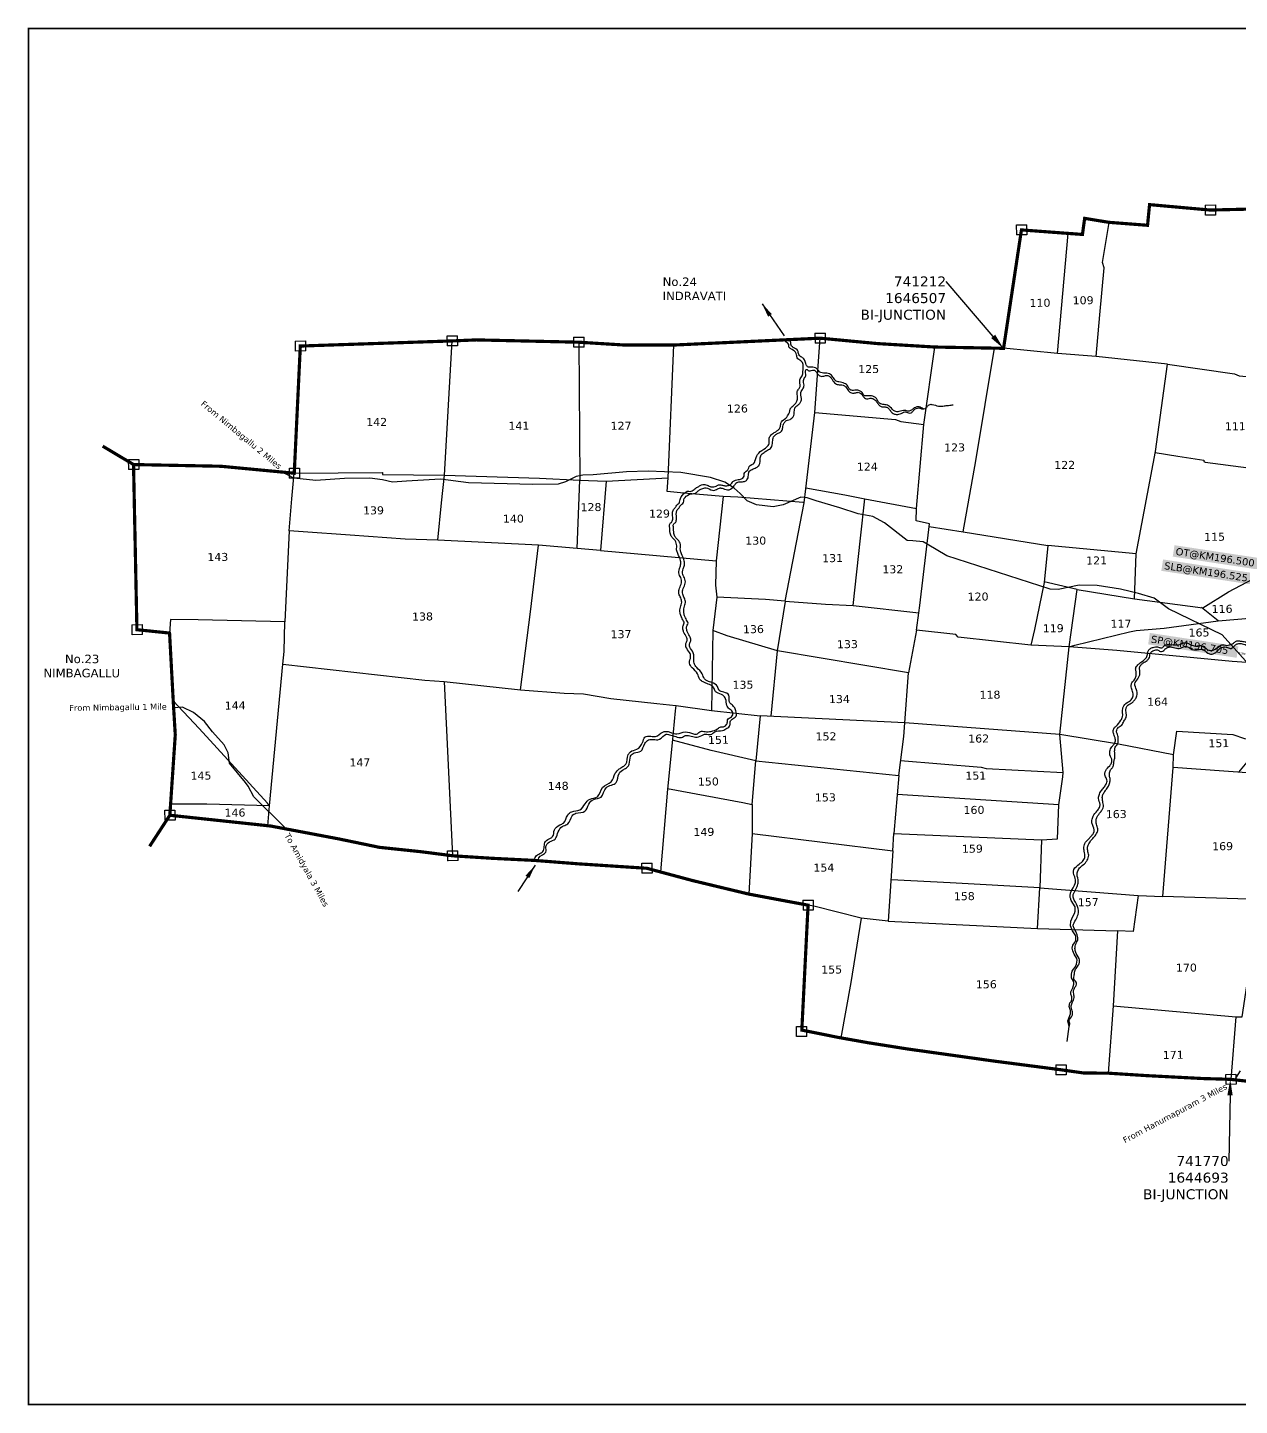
# Model space of a CAD drawing. Header units: inches. Extents: x 738765 to 747437, y 1643863 to 1647317.
# Drawn here: x 738765 to 741802, y 1643863 to 1647317 of the extents above; entities that cross this region are included whole.
import ezdxf
from ezdxf import colors
from ezdxf.entities.mleader import LeaderData, LeaderLine
from ezdxf.enums import TextEntityAlignment as Align
from ezdxf.math import Vec2, Vec3

# ---------------------------------------------------------------- set-up
doc = ezdxf.new("R2010")
doc.units = ezdxf.units.IN
doc.header["$MEASUREMENT"] = 0
doc.linetypes.add('ACAD_ISO02W100', pattern=[15, 12, -3])
for name, color, linetype in [('CSMark', 72, 'Continuous'), ('PLOT', 7, 'Continuous'), ('PLOT NO', 7, 'Continuous'), ('ROADS', 6, 'Continuous'), ('STRUCTURE', 5, 'Continuous'), ('TANKS-STREAM', 4, 'Continuous'), ('VILLAGE BOUNDRY', 5, 'Continuous'), ('VILLAGE STONES', 240, 'Continuous')]:
    doc.layers.add(name, color=color, linetype=linetype)
doc.styles.get("Standard").update_dxf_attribs({"font": 'verdana_0.ttf'})
doc.dimstyles.get("Standard").update_dxf_attribs({"dimtxt": 0.18, "dimasz": 35, "dimexe": 0.18, "dimexo": 0.0625, "dimgap": 0.09, "dimtad": 0, "dimtih": 1, "dimtoh": 1, "dimdec": 4, "dimzin": 0, "dimdsep": 46, "dimtxsty": 'Standard', "dimcen": 0.09, "dimadec": 0, "dimazin": 0, "dimtfac": 1, "dimtdec": 4, "dimtofl": 0, "dimtmove": 0, "dimatfit": 3, "dimfxl": 0, "dimtolj": 1, "dimtzin": 0, "dimarcsym": 0})

# ---------------------------------------------------------------- blocks, each defined once
blk = doc.blocks.new('SP')
at = {"layer": 'STRUCTURE'}
h = blk.add_hatch(dxfattribs=at)
h.set_pattern_fill('DASH', color=256, scale=8, style=0)
edge = h.paths.add_edge_path()
edge.add_spline(control_points=[(769825.7, 1706742.1), (769825.3, 1706741.8), (769823.8, 1706740.8), (769820.9, 1706740.3), (769817, 1706739.7), (769811.4, 1706738.9), (769804, 1706739.7), (769798.4, 1706741), (769795.6, 1706741.6)], knot_values=[0, 0, 0, 0, 1.613557, 5.24513, 8.624976, 13.470124, 22.190216, 30.746377, 30.746377, 30.746377, 30.746377], degree=3, periodic=0)
edge.add_line((769795.6, 1706741.6), (769792.6, 1706739.6))
edge.add_line((769792.6, 1706739.6), (769732.6, 1706739.6))
edge.add_line((769732.6, 1706739.6), (769729.6, 1706741.6))
edge.add_spline(control_points=[(769729.6, 1706741.6), (769726.9, 1706740.9), (769721.3, 1706739.5), (769713.9, 1706738.5), (769708.3, 1706739.1), (769704.4, 1706739.6), (769701.5, 1706740), (769700, 1706741), (769699.5, 1706741.3)], knot_values=[0, 0, 0, 0, 8.556161, 17.276253, 22.121402, 25.501247, 29.13282, 30.746377, 30.746377, 30.746377, 30.746377], degree=3, periodic=0)
edge.add_line((769699.5, 1706741.3), (769699.5, 1706722.1))
edge.add_spline(control_points=[(769699.5, 1706722.1), (769700, 1706722.4), (769701.4, 1706723.4), (769704.3, 1706724), (769708.2, 1706724.5), (769713.8, 1706725.3), (769721.2, 1706724.5), (769726.8, 1706723.3), (769729.6, 1706722.6)], knot_values=[0, 0, 0, 0, 1.613557, 5.24513, 8.624976, 13.470124, 22.190216, 30.746377, 30.746377, 30.746377, 30.746377], degree=3, periodic=0)
edge.add_line((769729.6, 1706722.6), (769732.6, 1706724.6))
edge.add_line((769732.6, 1706724.6), (769792.6, 1706724.6))
edge.add_line((769792.6, 1706724.6), (769795.6, 1706722.6))
edge.add_spline(control_points=[(769795.6, 1706722.6), (769798.4, 1706723.3), (769803.9, 1706724.8), (769811.3, 1706725.8), (769817, 1706725.1), (769820.9, 1706724.7), (769823.8, 1706724.2), (769825.2, 1706723.3), (769825.7, 1706723)], knot_values=[0, 0, 0, 0, 8.556161, 17.276253, 22.121402, 25.501247, 29.13282, 30.746377, 30.746377, 30.746377, 30.746377], degree=3, periodic=0)
edge.add_line((769825.7, 1706723), (769825.7, 1706742.1))
h.paths.add_polyline_path([(769764.2, 1706732.1, -1), (769761.1, 1706732.1, -1)], flags=0)
h.paths.add_polyline_path([(769761.1, 1706732.1, 1), (769764.2, 1706732.1, 1)], flags=16)
at = {"layer": 'STRUCTURE', "const_width": 0.628}
for points in [[(769726.6, 1706747.6), (769726.6, 1706743.6), (769732.6, 1706739.6), (769792.6, 1706739.6), (769798.6, 1706743.6), (769798.6, 1706747.6)], [(769726.6, 1706716.6), (769726.6, 1706720.6), (769732.6, 1706724.6), (769792.6, 1706724.6), (769798.6, 1706720.6), (769798.6, 1706716.6)]]:
    blk.add_lwpolyline(points, dxfattribs=at)
at = {"layer": 'STRUCTURE', "color": 3}
blk.add_lwpolyline([(769732.6, 1706724.6), (769792.6, 1706724.6)], dxfattribs=at)
blk.add_lwpolyline([(769732.6, 1706724.6), (769792.6, 1706724.6)], dxfattribs=at)
at = {"layer": 'STRUCTURE', "color": 0}
blk.add_circle((769762.6, 1706732.1), 1.55, dxfattribs=at)
at = {"layer": 'STRUCTURE'}
for points in [[(769699.5, 1706741.3), (769700.9, 1706740.5), (769704.4, 1706739.6), (769707.8, 1706739.2), (769712.6, 1706738.8), (769721.3, 1706739.7), (769729.6, 1706741.6)], [(769825.7, 1706742.1), (769824.3, 1706741.3), (769820.8, 1706740.3), (769817.5, 1706739.8), (769812.7, 1706739.2), (769804, 1706739.9), (769795.6, 1706741.6)], [(769699.5, 1706722.1), (769700.9, 1706723), (769704.4, 1706724), (769707.7, 1706724.5), (769712.5, 1706725), (769721.2, 1706724.4), (769729.6, 1706722.6)], [(769825.7, 1706723), (769824.3, 1706723.8), (769820.8, 1706724.7), (769817.4, 1706725.1), (769812.6, 1706725.5), (769803.9, 1706724.6), (769795.6, 1706722.6)]]:
    blk.add_spline(points, degree=3, dxfattribs=at)
at = {"layer": 'STRUCTURE', "color": 0}
blk.add_text('STREAM', height=5, dxfattribs=at).set_placement((769684.3, 1706732.1), align=Align.MIDDLE_CENTER)
for points in [[(769727.4, 1706732.1), (769700.8, 1706732.1)], [(769824.4, 1706732.1), (769800.5, 1706732.1)]]:
    blk.add_leader(points, dimstyle='Standard', override={"dimasz": 10, "dimgap": 0.09, "dimtad": 0}, dxfattribs=at)

msp = doc.modelspace()

# ---------------------------------------------------------------- linework, layer by layer
at = {"layer": 'CSMark', "color": 3}
msp.add_lwpolyline([(738766.6, 1647314.5), (747349.1, 1647314.5), (747349.1, 1643865.5), (738766.6, 1643865.5)], close=True, dxfattribs=at)
at = {"layer": 'PLOT'}
for points in [[(741621, 1646473), (741789.6, 1646449), (741800.9, 1646444.1), (741975.5, 1646427.5), (742173.5, 1646382.1), (742176.3, 1646607), (742178.8, 1646641.6), (742148.1, 1646866.8)], [(741442.9, 1646492), (741451.8, 1646596.5), (741462.7, 1646714.7), (741458.1, 1646727.7), (741474.8, 1646828.4)], [(741345.3, 1646500.1), (741372.4, 1646800.7)], [(739432.9, 1646199.7), (739653, 1646201.4), (739654, 1646201.2), (739653.9, 1646196.1), (739809.2, 1646194.7), (739828.6, 1646531.2)], [(740145.8, 1646528), (740148.7, 1646182.1), (740214.6, 1646179.5), (740200.3, 1646006.2), (740489.9, 1645980), (740488.4, 1645919), (740492.1, 1645888.8), (740482.3, 1645805.6), (740478.5, 1645604.9), (740600.4, 1645591.7), (740589.6, 1645479.1), (740947.7, 1645442.4), (740935.1, 1645296.9), (741305.3, 1645280.5), (741301.7, 1645160.3), (741547.8, 1645141.2), (741535, 1645051), (741496.1, 1645052.7), (741485.3, 1644865.1), (741792.5, 1644837.1), (741780, 1644680.6)], [(740214.6, 1646179.5), (740370, 1646187.9), (740384, 1646520.9)], [(740710.5, 1646125.3), (740715, 1646160.2), (740737.4, 1646351.7), (740750.7, 1646538.1)], [(740737.4, 1646351.7), (740940, 1646334.2), (740952.9, 1646329.2), (741010.8, 1646322), (741038.2, 1646515.9)], [(741024.2, 1646066.4), (741109.4, 1646052.5), (741141.1, 1646230.4), (741188.2, 1646513.1)], [(741542.9, 1645997.6), (741590.9, 1646253.7), (741621, 1646473), (741442.9, 1646492), (741345.3, 1646500.1), (741210.5, 1646512.7)], [(741590.4, 1646251.2), (741647.3, 1646242.1), (741712, 1646232), (741712.5, 1646229), (741715.7, 1646227.5), (741952.2, 1646196.3), (741975.5, 1646427.5)], [(740715.3, 1646163), (740812.6, 1646145.6), (740862.6, 1646135.5), (740992.3, 1646111), (741010.8, 1646322)], [(739792.3, 1646031.5), (739711, 1646034.5), (739572.8, 1646044.3), (739455.4, 1646052.7), (739420.1, 1646055.2), (739426.7, 1646135.3), (739432.9, 1646199.7)], [(740141.9, 1646010.7), (740045, 1646019.7), (739792.3, 1646031.5), (739801.5, 1646125.2), (739809.2, 1646194.7)], [(739809.2, 1646194.7), (740047.1, 1646187.2), (740148.7, 1646182.1)], [(740200.3, 1646006.1), (740141.9, 1646010.7), (740148.7, 1646182.1)], [(740663.1, 1645879.2), (740710.5, 1646125.3), (740707.9, 1646126.5), (740544.8, 1646139.3), (740507.6, 1646141.2), (740408.9, 1646149.5), (740367.8, 1646153.6), (740370, 1646187.9)], [(741539, 1645885), (741710.3, 1645862.3), (741774.5, 1645902.3), (741882.2, 1645959.5), (741961.3, 1646008.5), (741949.6, 1646058.2), (741952.2, 1646196.3)], [(740507.6, 1646141.2), (740489.9, 1645980)], [(740663.1, 1645879.2), (740764.6, 1645871.5), (740833.3, 1645868.3), (740852.2, 1646036.9), (740862.6, 1646135.5)], [(740833.3, 1645868.3), (740998.5, 1645849.9), (741001, 1645868), (741025, 1646073.1), (740991.4, 1646080.6), (740992.3, 1646111)], [(739420.1, 1646055.2), (739409.7, 1645827.4), (739191.8, 1645832.2), (739123.1, 1645832.7), (739120.4, 1645799.1)], [(741109.4, 1646052.5), (741321.1, 1646018.2), (741311.9, 1645925.9), (741287.7, 1645808.2), (741278.6, 1645768.8), (741097.1, 1645789.2), (741091.2, 1645795.5), (740992.1, 1645806.4), (740998.5, 1645849.9)], [(739808.5, 1645677.3), (739999.7, 1645656.8), (740025.3, 1645852.6), (740045, 1646019.7)], [(741394.6, 1645908.6), (741539, 1645885), (741542.9, 1645997.6), (741321.1, 1646018.2)], [(741748.1, 1645830.1), (741915.2, 1645844), (741947.6, 1645959.4), (741961.3, 1646008.5)], [(741375.3, 1645764.9), (741394.6, 1645908.6), (741312, 1645927.1)], [(740643.9, 1645754.9), (740663.9, 1645877.8), (740663.1, 1645879.2), (740614.1, 1645883), (740492.1, 1645888.8)], [(741389.1, 1645769), (741525.8, 1645801.8), (741542.6, 1645805.3), (741613.1, 1645811.4), (741748.1, 1645830.1), (741706.6, 1645862.8)], [(739370.9, 1645366.2), (739404.6, 1645720.9), (739407.2, 1645752.9), (739409.7, 1645827.4)], [(740627.7, 1645590.4), (740643.9, 1645754.9), (740518, 1645792.3), (740482.3, 1645805.6)], [(740992.1, 1645806.4), (740972.3, 1645699.7), (740643.9, 1645754.9)], [(740952.4, 1645479.4), (741154, 1645462.9), (741167.1, 1645459.8), (741360.2, 1645449.6), (741351.9, 1645544.8), (741375.3, 1645764.9), (741278.6, 1645768.8)], [(741861.9, 1645525.4), (741892.7, 1645720.6), (741783.3, 1645727.5), (741494.2, 1645755.6), (741375.3, 1645764.9), (741389.1, 1645769)], [(739404.6, 1645720.9), (739760.3, 1645681.3), (739808.5, 1645677.3), (739829.5, 1645241)], [(740962.8, 1645574.1), (740972.3, 1645699.7)], [(739999.7, 1645656.8), (740109.5, 1645648.3), (740157.6, 1645646.6), (740226.2, 1645635), (740341.6, 1645622.9), (740389.1, 1645617.8), (740387.7, 1645604.1), (740379.9, 1645523.7), (740368.2, 1645407.9), (740350.9, 1645200.4)], [(739370.9, 1645366.2), (739366.1, 1645372.5), (739194.2, 1645560.1), (739129.6, 1645629.3)], [(740389.9, 1645617.7), (740478.5, 1645604.9)], [(741547.8, 1645141.2), (741609.5, 1645138.8), (741635.3, 1645462.5), (741636, 1645493.6), (741498.5, 1645520.3), (741351.9, 1645544.8), (740962.8, 1645574.1), (740600.4, 1645591.7)], [(740947.7, 1645442.4), (740960.2, 1645540.2), (740962.7, 1645574.1)], [(741636, 1645493.6), (741645.1, 1645553.4), (741785.3, 1645545.1), (741814.1, 1645535), (741861.9, 1645525.4), (741798.9, 1645450.5)], [(740580.8, 1645369.7), (740589.6, 1645479.1), (740478.1, 1645504.9), (740380.5, 1645530.3)], [(741305.3, 1645280.5), (741345.9, 1645283.4), (741348.8, 1645368.4), (741358.8, 1645438.5), (741360.2, 1645449.6)], [(741851.3, 1645131), (741901.3, 1645443), (741635.3, 1645462.5)], [(740368.3, 1645409.5), (740557.3, 1645374.1), (740580.8, 1645369.7), (740580.7, 1645297), (740572.5, 1645144.8)], [(741348.8, 1645368.4), (740943.6, 1645394.7)], [(739367, 1645316.3), (739370.9, 1645366.2), (739214.1, 1645370.1), (739122.9, 1645370.3)], [(740580.7, 1645297), (740933.3, 1645253.5), (740935.3, 1645296.9)], [(740933.3, 1645253.5), (740921.6, 1645076.7), (740853.4, 1645084.4), (740735.3, 1645114.7), (740720.6, 1645117.1)], [(740921.6, 1645076.7), (741108.7, 1645067.5), (741295.3, 1645058.4), (741301.7, 1645160.3), (741077, 1645173.5), (740928.5, 1645180.5)], [(741792.5, 1644837.1), (741808.8, 1644837.7), (741827.8, 1644964.9), (741851.3, 1645131), (741609.5, 1645138.8)], [(740853.4, 1645084.4), (740827.4, 1644923.7), (740802.7, 1644784.5)], [(741295.3, 1645058.4), (741437.3, 1645054.7), (741496.1, 1645052.7)], [(741485.3, 1644865.1), (741472.5, 1644696)]]:
    msp.add_lwpolyline(points, dxfattribs=at)
at = {"layer": 'PLOT NO'}
for points in [[(741741.4, 1646871.9), (741741.7, 1646846.8), (741716.6, 1646846.6), (741716.4, 1646871.6), (741741.4, 1646871.9)], [(741268.2, 1646822.1), (741268.4, 1646797.1), (741243.4, 1646796.8), (741243.1, 1646821.9), (741268.2, 1646822.1)], [(740763.6, 1646550.8), (740763.8, 1646525.8), (740738.8, 1646525.5), (740738.5, 1646550.6), (740763.6, 1646550.8)], [(739460.9, 1646531.1), (739461.2, 1646506), (739436.1, 1646505.8), (739435.9, 1646530.8), (739460.9, 1646531.1)], [(739841.4, 1646543.9), (739841.7, 1646518.8), (739816.6, 1646518.6), (739816.4, 1646543.6), (739841.4, 1646543.9)], [(740158.6, 1646540.8), (740158.9, 1646515.7), (740133.9, 1646515.4), (740133.6, 1646540.5), (740158.6, 1646540.8)], [(739043, 1646234.1), (739043.2, 1646209.1), (739018.2, 1646208.8), (739017.9, 1646233.9), (739043, 1646234.1)], [(739445.8, 1646212.4), (739446, 1646187.4), (739421, 1646187.1), (739420.7, 1646212.1), (739445.8, 1646212.4)], [(739051.4, 1645820.2), (739051.7, 1645795.1), (739026.6, 1645794.9), (739026.4, 1645819.9), (739051.4, 1645820.2)], [(739133.9, 1645355.3), (739134.2, 1645330.2), (739109.1, 1645329.9), (739108.9, 1645355), (739133.9, 1645355.3)], [(739842.4, 1645253.7), (739842.7, 1645228.7), (739817.6, 1645228.4), (739817.3, 1645253.5), (739842.4, 1645253.7)], [(740329.4, 1645222.4), (740329.6, 1645197.3), (740304.6, 1645197), (740304.3, 1645222.1), (740329.4, 1645222.4)], [(740733.5, 1645129.8), (740733.7, 1645104.8), (740708.7, 1645104.5), (740708.4, 1645129.6), (740733.5, 1645129.8)], [(740716.6, 1644813), (740716.9, 1644787.9), (740691.8, 1644787.6), (740691.5, 1644812.7), (740716.6, 1644813)], [(741367.2, 1644717.3), (741367.5, 1644692.3), (741342.4, 1644692), (741342.2, 1644717.1), (741367.2, 1644717.3)], [(741792.8, 1644693.3), (741793.1, 1644668.2), (741768, 1644668), (741767.8, 1644693), (741792.8, 1644693.3)]]:
    msp.add_lwpolyline(points, dxfattribs=at)
at = {"layer": 'ROADS'}
for points in [[(741847, 1645696.3), (741758.6, 1645794.4), (741624, 1645859.8), (741587.8, 1645886.3), (741548.7, 1645898.5), (741503.6, 1645909.1), (741445.2, 1645917.9), (741399.8, 1645919.5), (741347.3, 1645908.5), (741327.3, 1645909.1), (741068, 1645992.9), (741019, 1646021.6), (741009.2, 1646027.7), (740983.3, 1646030.5), (740969.2, 1646031), (740911.8, 1646075.7), (740882.9, 1646091.4), (740845.9, 1646097.8), (740800, 1646113.1), (740740.7, 1646130.6), (740718.4, 1646138.3), (740702.7, 1646139.6), (740657.9, 1646120.5), (740633.4, 1646115.6), (740591, 1646120.6), (740567.9, 1646130.5), (740550.8, 1646148.6), (740535.3, 1646161.8), (740511.7, 1646177.4), (740476.4, 1646189), (740401.3, 1646201.1), (740320.1, 1646205.2), (740265.6, 1646203.5), (740182.3, 1646195.4), (740156.3, 1646194.8), (740139.1, 1646191.1), (740112.4, 1646177.7), (740094.1, 1646172.4), (740030.5, 1646171.5), (739869.9, 1646175.6), (739799.2, 1646185.1), (739714.5, 1646179.6), (739679.4, 1646177.4), (739654.3, 1646183.3), (739622, 1646187), (739558.5, 1646186.1), (739487.2, 1646181.5), (739431.7, 1646186.9), (739403.5, 1646202.5)], [(739409.9, 1645310.9), (739331.3, 1645388.6), (739317.2, 1645415.7), (739310.8, 1645424.7), (739270.8, 1645472.9), (739267.3, 1645498.8), (739257, 1645519.3), (739227.9, 1645551.9), (739207.6, 1645577.3), (739180.7, 1645599.9), (739152.9, 1645613.2), (739131.5, 1645611.8)], [(741803.3, 1644702.1), (741789, 1644679.6)]]:
    msp.add_lwpolyline(points, dxfattribs=at)
at = {"layer": 'STRUCTURE', "color": 5, "const_width": 4.23}
msp.add_lwpolyline([(738766.6, 1647314.5), (747349.1, 1647314.5), (747349.1, 1643865.5), (738766.6, 1643865.5)], close=True, dxfattribs=at)
at = {"layer": 'TANKS-STREAM'}
msp.add_lwpolyline([(741370.1, 1644775.4), (741374.8, 1644813.4), (741371.7, 1644826.9), (741378.3, 1644844.6), (741377.9, 1644853.3), (741375, 1644863.1), (741376.4, 1644872.4), (741381.1, 1644876.9), (741381.9, 1644882.8), (741382, 1644887.5), (741379.3, 1644894.2), (741378.7, 1644899.8), (741380.6, 1644903.1), (741384.4, 1644909.6), (741386.7, 1644918.9), (741386.4, 1644924.9), (741380.4, 1644935.3), (741380.5, 1644944), (741382.7, 1644951.5), (741385.8, 1644956.4), (741390, 1644961.8), (741393.4, 1644969.5), (741394.8, 1644979.1), (741394.5, 1644983.8), (741387.4, 1644994.2), (741384.2, 1645002.3), (741382.3, 1645009.7), (741383.7, 1645016.8), (741387.9, 1645022.6), (741391.9, 1645029.2), (741391.5, 1645040.4), (741383.5, 1645053.2), (741378.3, 1645065.3), (741379.2, 1645077.3), (741384.5, 1645088.4), (741388.4, 1645096.4), (741389.6, 1645101.9), (741389.6, 1645112.8), (741380.2, 1645129.2)], dxfattribs=at)
for points in [[(740247.1, 1645458.6), (740256.4, 1645464.5), (740264.1, 1645470.5), (740269.9, 1645494.5), (740275.6, 1645501.5), (740291.5, 1645508), (740305.9, 1645524.7), (740311.8, 1645537.9), (740326.4, 1645540.7), (740338.3, 1645539.7), (740356.5, 1645550.9), (740370.1, 1645552.1), (740378.5, 1645549.4), (740391.9, 1645546.6), (740413.2, 1645551.3), (740433.3, 1645546.7), (740443.3, 1645546.5), (740450.9, 1645552.6), (740462.5, 1645552), (740477.2, 1645552.6), (740493.7, 1645559.3), (740502.2, 1645564.1), (740510.6, 1645564.7), (740515.5, 1645569), (740518.5, 1645576.3), (740518.9, 1645581.9), (740528.7, 1645589.4), (740531.7, 1645594.4), (740531, 1645601.8), (740523.1, 1645609.2), (740517.2, 1645617.9), (740513.9, 1645633.9), (740507.1, 1645643.1), (740491.7, 1645650.1), (740487.2, 1645655.1), (740482.4, 1645664.7), (740470.5, 1645671.2), (740457.9, 1645676.5), (740449.5, 1645683), (740443.7, 1645697.1), (740430.2, 1645712), (740423.6, 1645723.8), (740426.1, 1645739.8), (740423.5, 1645750.5), (740414.6, 1645764.6), (740414.3, 1645772.7), (740417.3, 1645780.5), (740415.7, 1645789.2), (740408.8, 1645802), (740406.8, 1645810.7), (740408.1, 1645819.5), (740410.3, 1645824.3), (740408.5, 1645829.3), (740402.6, 1645840.9), (740399.8, 1645850), (740400.6, 1645864.1), (740403.8, 1645876.2), (740401.5, 1645887.1), (740397.1, 1645897.6), (740397.4, 1645908.1), (740402.4, 1645921.5), (740403.6, 1645927.9), (740402.6, 1645935.2), (740397.5, 1645946.6), (740398.2, 1645960.6), (740401.2, 1645970.1), (740401.8, 1645974.3), (740401.1, 1645980.1), (740394, 1645998.4), (740391.2, 1646007.6), (740391.2, 1646021.4), (740384.9, 1646033.5), (740378.8, 1646040), (740375.1, 1646049.6), (740373.5, 1646066), (740374.6, 1646073.7), (740378, 1646076.2), (740381.3, 1646084.2), (740381.2, 1646102.2), (740382.4, 1646106.5), (740387.7, 1646113.5), (740393, 1646121.1), (740397.2, 1646124.8), (740400.9, 1646136.7), (740412.4, 1646151.1), (740417.8, 1646154.6), (740425.4, 1646154.2), (740430.2, 1646155.6), (740439.4, 1646162.3), (740447.1, 1646166.7), (740453.8, 1646170.4), (740459.3, 1646171.4), (740469.9, 1646168.9), (740474.9, 1646166.1), (740484.4, 1646165.5), (740490.1, 1646167.3), (740496.2, 1646170.5), (740504.3, 1646170), (740512.3, 1646168.3), (740521.5, 1646169.1), (740526.3, 1646171.1), (740532.4, 1646178.9), (740545.6, 1646183.6), (740556.7, 1646187.5), (740560.3, 1646191.9), (740560.7, 1646199), (740567.9, 1646206.9), (740570.7, 1646210.1), (740573, 1646216.1), (740586.3, 1646226.3), (740587.5, 1646229.9), (740594.1, 1646246.9), (740596.8, 1646250.3), (740613.9, 1646262.8), (740620.5, 1646269.2), (740623, 1646273.9), (740623, 1646285.8), (740626.4, 1646293.7), (740634.3, 1646300.4), (740641.2, 1646304.9), (740646.8, 1646309.1), (740650.5, 1646315.1), (740652.5, 1646325.3), (740653.7, 1646328.6), (740664.7, 1646337.6), (740669.3, 1646343.1), (740672.3, 1646348.3), (740674.8, 1646355.4), (740675.3, 1646359.6), (740679.9, 1646365.7), (740688.8, 1646374.3), (740692.6, 1646379.9), (740694.3, 1646391.2), (740693.1, 1646402.1), (740696.7, 1646410.4), (740700.7, 1646417.3), (740699.9, 1646433.9), (740705.4, 1646443.5), (740707.7, 1646454.7), (740708.4, 1646469.9), (740704.9, 1646479.2), (740694.9, 1646486.6), (740691.4, 1646496.7), (740688.9, 1646503.1), (740677.4, 1646511.4), (740672.7, 1646516.4), (740671.5, 1646523.5), (740664, 1646529.6), (740660.5, 1646533.9)], [(741009, 1646360.7), (740999.2, 1646365.8), (740986.8, 1646363.3), (740979.5, 1646357.6), (740971.6, 1646355.2), (740963.4, 1646356.9), (740947.9, 1646354), (740937.9, 1646354.9), (740926.6, 1646365.2), (740916.7, 1646370.8), (740905.2, 1646372.8), (740899.4, 1646375.5), (740891.7, 1646386.7), (740879.4, 1646393.4), (740866, 1646393.2), (740861.6, 1646393.9), (740856.1, 1646401.9), (740849.6, 1646406.3), (740841.7, 1646408.2), (740834.6, 1646407.2), (740829.2, 1646407.5), (740823.4, 1646411.6), (740820, 1646418), (740812, 1646424.6), (740797.9, 1646428.5), (740789.5, 1646431.9), (740782.6, 1646440.8), (740774.4, 1646448.7), (740759.4, 1646450.8), (740752.3, 1646451.7), (740745, 1646458.9), (740738.8, 1646463.9), (740726.3, 1646465.5), (740721.3, 1646465.4), (740715.6, 1646471.7), (740712.8, 1646482.2), (740706.8, 1646489), (740702.3, 1646491.3), (740696.5, 1646499.7), (740694, 1646508.3), (740683.4, 1646514.7), (740677.4, 1646522.9), (740677.3, 1646527.6), (740668.6, 1646534.2)], [(740507.4, 1646161.5), (740522.7, 1646158.4), (740535.4, 1646168), (740539.8, 1646174.5), (740550, 1646178.2), (740561.5, 1646179.1), (740567.5, 1646182.9), (740570.9, 1646194.8), (740572.4, 1646202.6), (740580.3, 1646209.2), (740590.2, 1646213.8), (740595.4, 1646217), (740600, 1646224.3), (740601.9, 1646243), (740610.3, 1646251.9), (740618.7, 1646257.4), (740628.2, 1646263.9), (740631.7, 1646278.1), (740634.3, 1646290.6), (740638.3, 1646295.3), (740644.1, 1646299.2), (740651.7, 1646302.8), (740655.5, 1646307.4), (740657.6, 1646316.9), (740662, 1646328), (740668.7, 1646332.3), (740675.4, 1646334.4), (740683.3, 1646341.4), (740685.7, 1646347.4), (740686.6, 1646360.2), (740689.9, 1646366.9), (740695.2, 1646370.4), (740700.5, 1646375.7), (740703.8, 1646383.4), (740702.1, 1646399.2), (740706.5, 1646409.3), (740710.3, 1646417.3), (740709.2, 1646429.9), (740712, 1646439.2), (740714.1, 1646441.7), (740714.1, 1646455.5), (740716.6, 1646460), (740722.9, 1646456.4), (740734, 1646458.2), (740742.3, 1646451.7), (740748.3, 1646444.5), (740757.9, 1646442.5), (740766.6, 1646444.9), (740773.5, 1646442.7), (740778.6, 1646438), (740783, 1646430.8), (740791.6, 1646422.8), (740801.2, 1646421.5), (740808.5, 1646420.5), (740815.2, 1646415.8), (740821.7, 1646406.5), (740827.1, 1646401.7), (740831.5, 1646400.3), (740840.2, 1646401.4), (740848.2, 1646402.3), (740856.2, 1646395.8), (740862.3, 1646388.2), (740867, 1646385.8), (740874, 1646387.1), (740882.6, 1646386.7), (740888.3, 1646383.7), (740893.6, 1646377.1), (740898.5, 1646370.3), (740905.6, 1646366.3), (740913.9, 1646365.9), (740920.9, 1646362.9), (740926.2, 1646357.3), (740930.2, 1646352.2), (740937.2, 1646347.9), (740945.4, 1646347), (740957, 1646350.7), (740962.8, 1646353.3), (740972.5, 1646351), (740978.9, 1646351.1), (740984.1, 1646356.2), (740991.1, 1646361.9), (740998.5, 1646363.2), (741007.2, 1646360.9), (741014, 1646361.7), (741018.8, 1646366.4), (741024.1, 1646371.4), (741028.7, 1646372.4), (741031.7, 1646372), (741047.4, 1646368.1), (741055.8, 1646367.7), (741066.9, 1646369), (741078.9, 1646370.4), (741084.1, 1646371.4)], [(741380.2, 1645129.2), (741377.8, 1645136.7), (741382.6, 1645156.8), (741390, 1645171.3), (741390.2, 1645183.6), (741385.4, 1645202.5), (741396.9, 1645217.7), (741408, 1645226.8), (741414, 1645237), (741412.8, 1645252.6), (741412, 1645262.8), (741416.1, 1645274.7), (741425.5, 1645285.3), (741431.5, 1645291.7), (741436, 1645297.7), (741435.2, 1645314.7), (741431.8, 1645323.2), (741433, 1645335.4), (741434.9, 1645340.3), (741445.3, 1645353.7), (741450.7, 1645361.5), (741452.3, 1645370), (741450.2, 1645377.2), (741448.7, 1645384.6), (741450.6, 1645395.6), (741456.8, 1645405.7), (741463.6, 1645414.1), (741468.5, 1645422.2), (741470.1, 1645428.1), (741468.5, 1645433.7), (741464.7, 1645443.8), (741468.6, 1645457.7), (741478.9, 1645469.3), (741482.2, 1645479.3), (741477, 1645493.8), (741476.9, 1645502.9), (741481.8, 1645513.9), (741487.4, 1645521), (741490.5, 1645526.4), (741489.8, 1645536.6), (741485.7, 1645548.3), (741485.2, 1645552), (741488, 1645561.5), (741492.9, 1645566.1), (741504.8, 1645580.7), (741508.5, 1645589.3), (741509, 1645610.1), (741511.7, 1645617), (741524, 1645626.9), (741532.2, 1645634.1), (741535.6, 1645644.2), (741532.5, 1645655.6), (741530.2, 1645667.2), (741532.1, 1645674.7), (741539.6, 1645683.7), (741542.7, 1645691.8), (741542.7, 1645702.4), (741541.6, 1645710.7), (741546.7, 1645719.1), (741553.5, 1645725.1), (741564, 1645732.6), (741569.5, 1645740.3), (741571.2, 1645745.7), (741572.7, 1645753.9), (741577.7, 1645759.9), (741585.5, 1645763.3), (741596.6, 1645764.3), (741604, 1645762.4), (741609.5, 1645763.3), (741614.6, 1645768.5), (741623.9, 1645769.6), (741640.6, 1645769.9), (741646.1, 1645769.2), (741661.3, 1645774.6), (741671.6, 1645773.8), (741679.7, 1645769.9), (741685.8, 1645767.6), (741691.2, 1645766.4), (741701.3, 1645767.6), (741711.1, 1645765.5), (741725.9, 1645755.8), (741734, 1645756.1), (741741, 1645758.6), (741755.1, 1645768.4), (741763.6, 1645769.7), (741770, 1645768.2), (741776.5, 1645769.3), (741786.5, 1645773.8), (741793.6, 1645778.9), (741801.7, 1645779.4), (741809.9, 1645778.1), (741816.4, 1645776.9), (741827.9, 1645769.3), (741834.7, 1645765.5), (741841.8, 1645765.6), (741852.6, 1645764.1), (741855.9, 1645760.5), (741863, 1645756.1), (741869.8, 1645750.3), (741875.9, 1645747.2), (741883.3, 1645747), (741894.4, 1645743.4), (741900.7, 1645739.5), (741912.5, 1645736.3), (741925.5, 1645740.2), (741936.4, 1645740.4), (741952.2, 1645748.5), (741965.5, 1645747.4), (741972.7, 1645748.9), (741983.6, 1645754.2), (742000.8, 1645753.3), (742010.2, 1645754.4), (742019.4, 1645761), (742027.3, 1645763.7), (742034.9, 1645762.2), (742042.5, 1645761.9), (742051.8, 1645767.3), (742058.2, 1645770.4), (742079.2, 1645767.6), (742091.9, 1645777.6), (742101.1, 1645778.4), (742108, 1645775.6), (742116.4, 1645780.4), (742125.3, 1645782.2), (742132.9, 1645783.5), (742137, 1645787.7), (742135.2, 1645795.1), (742133.4, 1645803.6), (742137.9, 1645806), (742139, 1645810.9), (742134.7, 1645817.5), (742130.7, 1645828.7), (742130.5, 1645838.5), (742132.8, 1645844.4), (742132.5, 1645855.2), (742128.4, 1645863.1), (742125.9, 1645875.7), (742130, 1645884.6), (742130.6, 1645888), (742129.2, 1645900.9), (742128, 1645907.8), (742129.9, 1645914), (742134.1, 1645919.7), (742134.7, 1645925.6), (742130.2, 1645933.8), (742121, 1645942.3), (742120.5, 1645952.5), (742113.9, 1645965), (742114.1, 1645970.4), (742115.6, 1645974.4), (742109, 1645983.3), (742107.7, 1645986.6), (742107.9, 1645992.5), (742112.7, 1645998.2), (742115.1, 1646002.1), (742114.9, 1646012.5), (742114.1, 1646019.1), (742117.5, 1646029), (742124.5, 1646036.6), (742126.9, 1646043.1), (742125.9, 1646053), (742128.1, 1646059.6), (742131.7, 1646068), (742137.3, 1646075.2), (742137.8, 1646082.6), (742135.8, 1646090.9), (742137.3, 1646097.4), (742140, 1646101.1), (742142.1, 1646105.1), (742144.3, 1646108.4), (742146.4, 1646112.3), (742148.1, 1646117.8), (742148.2, 1646122.5), (742147.6, 1646126.3), (742148.7, 1646129.8), (742150.6, 1646131.5), (742152.4, 1646132.4), (742155.2, 1646142.7), (742157.5, 1646146), (742162, 1646149.8), (742165.1, 1646154.5), (742167.3, 1646156.5)], [(741374.8, 1644813.4), (741376.5, 1644818.5), (741374.9, 1644827.7), (741382.6, 1644840.3), (741383.1, 1644849.5), (741380, 1644862), (741382.3, 1644872.7), (741384.5, 1644876.6), (741387.3, 1644888.7), (741385.9, 1644901.1), (741388, 1644908.8), (741392.3, 1644916.2), (741393.5, 1644921.3), (741387, 1644931.8), (741387.6, 1644942.8), (741388.8, 1644951.4), (741394.5, 1644961.2), (741399.6, 1644970.2), (741399.9, 1644983.2), (741390.4, 1645000.7), (741389.7, 1645010.9), (741393.7, 1645024.3), (741396.4, 1645029.4), (741394.8, 1645043.1), (741391.4, 1645051.4), (741386.5, 1645061), (741385.2, 1645065.3), (741387.3, 1645073.2), (741395, 1645086.9), (741397.1, 1645093.4), (741396, 1645114), (741385.6, 1645135), (741385.3, 1645143.7), (741391.6, 1645157.1), (741395, 1645163.9), (741397.8, 1645175.7), (741394.9, 1645195), (741398, 1645206.1), (741405, 1645214.3), (741415.7, 1645223.5), (741419.8, 1645229.8), (741423.8, 1645242.3), (741421.4, 1645254.2), (741421.7, 1645265), (741427.2, 1645276), (741433.9, 1645284.2), (741442, 1645293.7), (741445.2, 1645299.6), (741446.7, 1645308.2), (741443.3, 1645319.9), (741442.4, 1645330.1), (741445.2, 1645338.5), (741453.3, 1645350.5), (741458.8, 1645357.8), (741460.7, 1645364.2), (741460, 1645371.3), (741458.3, 1645382.4), (741458.5, 1645391.8), (741462.9, 1645400.1), (741468.3, 1645408.1), (741472.1, 1645413.1), (741474.7, 1645417.4), (741475.9, 1645422.2), (741478, 1645430.5), (741476.1, 1645438.9), (741476.3, 1645448.8), (741480.1, 1645458.1), (741484.7, 1645463.4), (741486, 1645467.4), (741486.9, 1645476.8), (741489, 1645485.5), (741489.3, 1645494.4), (741488.9, 1645503), (741490.6, 1645512.8), (741497.1, 1645523), (741497.6, 1645532.4), (741497, 1645541.5), (741493.6, 1645553.5), (741498.7, 1645563), (741506.6, 1645568.6), (741512.1, 1645578.2), (741517.5, 1645587.2), (741518, 1645611.9), (741521.8, 1645618.2), (741533.4, 1645625), (741539.1, 1645632), (741543.8, 1645639), (741545.1, 1645644.7), (741543.8, 1645656.9), (741539.5, 1645672), (741541.9, 1645678), (741550.7, 1645691.3), (741551.8, 1645705.9), (741551.9, 1645714.6), (741555, 1645719.8), (741560.5, 1645724.4), (741570.1, 1645730.5), (741574.7, 1645735.6), (741577, 1645741.1), (741577.6, 1645747.5), (741584.3, 1645754.4), (741590, 1645756.3), (741597.6, 1645756.5), (741600.9, 1645754), (741611.8, 1645755.1), (741617, 1645760.5), (741622.8, 1645763.5), (741632.2, 1645764), (741647.6, 1645760.6), (741653.7, 1645761.2), (741661.5, 1645764.9), (741671.3, 1645764.8), (741687.4, 1645756.9), (741691.1, 1645756.7), (741700.6, 1645758.2), (741708.2, 1645758.5), (741722.8, 1645748.5), (741731.3, 1645746.1), (741739.4, 1645748.6), (741750.3, 1645758), (741757.2, 1645763.1), (741772.1, 1645762.8), (741780.5, 1645760.7), (741791.6, 1645769.2), (741797.9, 1645772.5), (741808.6, 1645772.4), (741821.7, 1645766.2), (741828.2, 1645759.8), (741835.5, 1645757.2), (741847.9, 1645755.8), (741853.9, 1645756.4), (741860.2, 1645750.7), (741867, 1645744.1), (741874.4, 1645740.9), (741888.3, 1645740.4), (741894.6, 1645734.1), (741900.7, 1645731), (741906.1, 1645730.1), (741909.2, 1645727.8), (741910.5, 1645721.9), (741908, 1645714.9), (741903.4, 1645708.5), (741895.9, 1645705.7), (741892.6, 1645703.5), (741891.3, 1645701.5), (741890.7, 1645699.9), (741888.1, 1645691.2), (741886.1, 1645686.4), (741885.3, 1645685), (741883.8, 1645682.8), (741881.7, 1645681), (741879.6, 1645680), (741872.7, 1645674.1), (741871.4, 1645670.1), (741871.3, 1645658.5), (741870.9, 1645656.3), (741868, 1645650), (741863.5, 1645644.4), (741861.8, 1645641.6), (741861.6, 1645636.1), (741860.6, 1645631.3), (741858.1, 1645625.1), (741857.2, 1645623.3), (741856.9, 1645622), (741853.7, 1645617.6), (741849.6, 1645613), (741846.2, 1645610.3), (741845.3, 1645603.1), (741843.7, 1645592.9), (741837.7, 1645584.3), (741834.8, 1645578.7), (741829.9, 1645569.5), (741828.3, 1645565.1)], [(740035, 1645229.3), (740036.4, 1645236.5), (740045.7, 1645245.1), (740056.2, 1645251.7), (740062.4, 1645276.9), (740075.3, 1645285), (740080.5, 1645289.3), (740084.8, 1645305.7), (740098.1, 1645318.1), (740107.6, 1645323), (740118.2, 1645343.1), (740128.5, 1645351.4), (740148.5, 1645356.2), (740161.9, 1645371.3), (740174.1, 1645382.9), (740192.5, 1645389), (740205.2, 1645412.1), (740226.9, 1645426.5), (740237.5, 1645447.7), (740247.1, 1645458.6)], [(740044.4, 1645228.5), (740045.8, 1645235.8), (740063.3, 1645250.2), (740063.7, 1645263.8), (740072.8, 1645275.7), (740086.8, 1645282.9), (740089.9, 1645288.6), (740096.4, 1645305), (740108, 1645316.1), (740118.2, 1645320.6), (740129.5, 1645341.1), (740138.7, 1645347.3), (740161.3, 1645352.7), (740171.3, 1645370.6), (740183.4, 1645382.1), (740201.9, 1645388.2), (740214.6, 1645411.4), (740239.7, 1645424.5), (740246.9, 1645447), (740258.5, 1645457.3)]]:
    msp.add_spline(points, degree=3, dxfattribs=at)
msp.add_open_spline([(740258.5, 1645457.3), (740261.7, 1645459), (740267.5, 1645462), (740275, 1645473.7), (740272, 1645489.1), (740285.7, 1645501.1), (740305.3, 1645500.2), (740308.5, 1645520.6), (740319.8, 1645532.8), (740333.8, 1645532.6), (740350.9, 1645529.5), (740361.1, 1645549.1), (740377.1, 1645542.5), (740389.3, 1645539.6), (740402.8, 1645535.1), (740418.7, 1645547.7), (740439.1, 1645532.8), (740454.6, 1645543), (740465.8, 1645547.6), (740477.2, 1645541.4), (740487.6, 1645556.5), (740504.7, 1645551.5), (740515.3, 1645559.3), (740522.1, 1645563.2), (740526.1, 1645568.8), (740524.4, 1645575.6), (740529.3, 1645583.5), (740537.1, 1645586.3), (740542.1, 1645594), (740540, 1645602.3), (740538.1, 1645611.8), (740530.3, 1645618.8), (740520.2, 1645627.2), (740526.6, 1645645.1), (740510.1, 1645650.9), (740496.6, 1645653.4), (740494.3, 1645668.5), (740480.9, 1645675), (740469, 1645678), (740458.4, 1645684.7), (740456.2, 1645700.6), (740442.6, 1645709.9), (740432.9, 1645724.1), (740434.8, 1645737.5), (740434, 1645752.3), (740423.4, 1645760.5), (740422.8, 1645772.3), (740428, 1645779.7), (740424.9, 1645790.8), (740418.1, 1645799.1), (740415.8, 1645809.9), (740416.3, 1645817.8), (740420.8, 1645823.5), (740416.4, 1645831.1), (740412.3, 1645838.9), (740408.2, 1645850.7), (740409, 1645863), (740414.5, 1645874.9), (740411.3, 1645886.8), (740405.4, 1645896.3), (740406.2, 1645909), (740411.5, 1645918.1), (740413.4, 1645927.4), (740412.2, 1645936.4), (740405, 1645945.8), (740406.8, 1645958.8), (740410.3, 1645967.4), (740411.4, 1645974.1), (740409.9, 1645984), (740404.6, 1645994.5), (740399.2, 1646008.1), (740402.4, 1646020.9), (740395.8, 1646032.2), (740387.1, 1646039), (740383.5, 1646051.1), (740383.4, 1646061.6), (740382.2, 1646072.8), (740389.3, 1646075.8), (740392, 1646087), (740389.5, 1646096.9), (740391.8, 1646107.4), (740397.9, 1646112.4), (740400.8, 1646120.1), (740409.4, 1646124.9), (740408.3, 1646138.1), (740418.9, 1646144.9), (740429.1, 1646149.1), (740439, 1646148), (740444.9, 1646156), (740452.4, 1646160.3), (740460.6, 1646163.5), (740472.1, 1646162.1), (740483.1, 1646153.5), (740492.4, 1646160.3), (740500.2, 1646163.3), (740503.2, 1646162.3), (740507.4, 1646161.5), (740507.4, 1646161.5)], degree=3, knots=[0, 0, 0, 0, 10.903417, 19.211503, 39.598728, 51.949123, 68.6303, 89.953596, 103.133928, 114.875594, 130.156704, 151.118581, 163.09144, 175.775687, 190.643846, 201.773568, 230.490412, 247.245135, 253.590074, 266.05052, 278.440479, 298.241831, 310.763291, 316.256419, 321.83976, 329.84447, 335.422516, 347.804438, 353.596758, 361.047075, 371.953231, 382.13146, 391.575896, 409.08497, 423.65583, 435.73734, 446.929071, 463.318774, 475.794564, 484.711209, 498.614944, 519.31629, 532.163287, 547.503065, 558.239699, 574.946678, 582.983159, 591.336681, 600.134745, 614.627661, 623.572254, 632.40002, 637.68032, 642.971143, 655.980335, 665.451454, 679.570527, 692.016164, 703.167138, 714.563162, 724.982947, 739.253116, 745.76015, 753.066756, 765.564492, 779.525485, 789.514058, 793.747209, 799.542054, 819.122533, 828.731909, 842.475709, 856.11328, 865.008064, 875.249576, 891.711753, 899.383023, 903.662669, 912.24963, 930.201157, 934.695687, 943.447583, 952.674136, 958.294494, 970.739614, 985.797329, 991.685365, 1004.095343, 1011.882503, 1019.612573, 1030.022347, 1037.260978, 1053.993188, 1063.776338, 1072.374009, 1072.522139, 1076.477664, 1076.477664, 1076.477664, 1076.477664], dxfattribs=at)
at = {"layer": 'VILLAGE BOUNDRY', "linetype": 'ACAD_ISO02W100', "ltscale": 2, "const_width": 8}
for points in [[(739030.1, 1646221.4), (739249, 1646217.1), (739432.9, 1646199.7), (739448.1, 1646518.4), (739828.6, 1646531.2), (739888.9, 1646533.8), (740145.8, 1646528), (740255.8, 1646521.2), (740384, 1646520.9), (740750.7, 1646538.1), (740895.2, 1646524.5), (741038.2, 1646515.9), (741188.2, 1646513.1), (741210.5, 1646512.7), (741255.3, 1646809.4), (741372.4, 1646800.7), (741408.2, 1646798.1), (741413.7, 1646838.4), (741474.8, 1646828.4), (741571.3, 1646821), (741576.4, 1646872.8), (741728.6, 1646859.2), (741908.1, 1646863.6)], [(739030.1, 1646221.4), (738952.8, 1646267.5)], [(739030.1, 1646221.4), (739038.6, 1645807.5), (739120.4, 1645799.1), (739129.8, 1645625.2), (739134.7, 1645544), (739121.1, 1645342.5), (739070.4, 1645264.6)], [(739121.1, 1645342.5), (739373.7, 1645315.5), (739544.5, 1645283.2), (739646.2, 1645262.1), (739750.6, 1645251.1), (739831.1, 1645240.8), (739930.5, 1645234.5), (740035, 1645229.3), (740143.9, 1645220.8), (740316.5, 1645209.6), (740431.4, 1645178.7), (740572.5, 1645144.8), (740720.6, 1645117.1), (740704.9, 1644804), (740796.3, 1644785.7), (740871.1, 1644772.4), (740969.6, 1644756.8), (741185.8, 1644726.5), (741352.1, 1644704.9), (741410.9, 1644696.6), (741474.6, 1644696), (741568.4, 1644690), (741710.8, 1644682.6), (741778.7, 1644680.7), (741869.9, 1644670.5)]]:
    msp.add_lwpolyline(points, dxfattribs=at)
at = {"layer": 'VILLAGE STONES'}
for points, const_width in [([(741716.4, 1646871.6), (741741.4, 1646871.9), (741741.7, 1646846.8), (741716.6, 1646846.6)], 2), ([(741243.1, 1646821.9), (741268.2, 1646822.1), (741268.4, 1646797.1), (741243.4, 1646796.8)], 2), ([(740738.5, 1646550.6), (740763.6, 1646550.8), (740763.8, 1646525.8), (740738.8, 1646525.5)], 2), ([(739435.9, 1646530.8), (739460.9, 1646531.1), (739461.2, 1646506), (739436.1, 1646505.8)], 2), ([(739816.4, 1646543.6), (739841.4, 1646543.9), (739841.7, 1646518.8), (739816.6, 1646518.6)], 2), ([(740133.6, 1646540.5), (740158.6, 1646540.8), (740158.9, 1646515.7), (740133.9, 1646515.4)], 2), ([(739017.9, 1646233.9), (739043, 1646234.1), (739043.2, 1646209.1), (739018.2, 1646208.8)], 2), ([(739420.7, 1646212.1), (739445.8, 1646212.4), (739446, 1646187.4), (739421, 1646187.1)], 2), ([(739026.4, 1645819.9), (739051.4, 1645820.2), (739051.7, 1645795.1), (739026.6, 1645794.9)], 2), ([(739108.9, 1645355), (739133.9, 1645355.3), (739134.2, 1645330.2), (739109.1, 1645329.9)], 1), ([(739817.3, 1645253.5), (739842.4, 1645253.7), (739842.7, 1645228.7), (739817.6, 1645228.4)], 2), ([(740304.3, 1645222.1), (740329.4, 1645222.4), (740329.6, 1645197.3), (740304.6, 1645197)], 2), ([(740708.4, 1645129.6), (740733.5, 1645129.8), (740733.7, 1645104.8), (740708.7, 1645104.5)], 2), ([(740691.5, 1644812.7), (740716.6, 1644813), (740716.9, 1644787.9), (740691.8, 1644787.6)], 2), ([(741342.2, 1644717.1), (741367.2, 1644717.3), (741367.5, 1644692.3), (741342.4, 1644692)], 2), ([(741767.8, 1644693), (741792.8, 1644693.3), (741793.1, 1644668.2), (741768, 1644668)], 2)]:
    msp.add_lwpolyline(points, close=True, dxfattribs=dict(at, const_width=const_width))

# ---------------------------------------------------------------- block references
at = {"layer": 'STRUCTURE', "color": 0, "rotation": 352.7713969166231}
msp.add_blockref('SP', (-236508.5, 49427.9), dxfattribs=at)

# ---------------------------------------------------------------- texts
at = {"layer": 'PLOT NO'}
for s, p in [('110', (741301.7, 1646626.7)), ('109', (741409.9, 1646633.1)), ('125', (740872.5, 1646460.7)), ('126', (740543.5, 1646361.7)), ('142', (739639.4, 1646328)), ('141', (739995.8, 1646318.7)), ('127', (740252, 1646318.7)), ('111', (741791.3, 1646317.4)), ('123', (741087.8, 1646264.3)), ('124', (740869, 1646216.1)), ('122', (741363.7, 1646220.4)), ('139', (739631.5, 1646106.6)), ('128', (740176.6, 1646114.7)), ('129', (740348.2, 1646098.4)), ('140', (739982.1, 1646085.9)), ('130', (740589.4, 1646030.7)), ('115', (741739.3, 1646040.4)), ('143', (739241.3, 1645989.7)), ('131', (740782, 1645986.9)), ('132', (740933, 1645958.9)), ('121', (741443.7, 1645981.1)), ('120', (741146.7, 1645890.5)), ('116', (741758.2, 1645859.7)), ('138', (739754.3, 1645840.6)), ('117', (741504.7, 1645822.6)), ('137', (740251.8, 1645796.4)), ('136', (740583.7, 1645808.9)), ('119', (741334.9, 1645811.2)), ('165', (741700.4, 1645800.5)), ('133', (740819.2, 1645771.3)), ('135', (740557.4, 1645669.6)), ('118', (741176.5, 1645644.5)), ('144', (739284.8, 1645617.7)), ('134', (740799.2, 1645633.7)), ('164', (741596.5, 1645627)), ('152', (740765.7, 1645540.2)), ('151', (740496, 1645531.4)), ('162', (741148.2, 1645534.7)), ('151', (741750, 1645523)), ('147', (739597.3, 1645475)), ('145', (739199, 1645441.7)), ('151', (741141, 1645441.9)), ('148', (740094.3, 1645416.1)), ('150', (740470.7, 1645427)), ('153', (740764, 1645387.2)), ('146', (739284.3, 1645349)), ('160', (741136.3, 1645355.8)), ('163', (741492.9, 1645345.4)), ('149', (740459.4, 1645300.8)), ('169', (741759.4, 1645265)), ('159', (741132.4, 1645258.7)), ('154', (740760.1, 1645211.3)), ('158', (741112.1, 1645139.7)), ('157', (741422.7, 1645124.7)), ('155', (740779.7, 1644955.7)), ('170', (741668.7, 1644960.6)), ('156', (741167.2, 1644918.8)), ('171', (741635.6, 1644742))]:
    msp.add_text(s, height=20.05, rotation=0.6075, dxfattribs=at).set_placement(p, align=Align.MIDDLE_CENTER)
at = {"layer": 'ROADS', "color": 0, "char_height": 15, "attachment_point": 1}
for s, insert, width, rotation in [('From Nimbagallu 2 Miles', (739206.9, 1646382.9), 702.66, 320.3299), ('From Nimbagallu 1 Mile', (738868.8, 1645619), 292.289, 0.7898), ('\\A1;To Amidyala 3 Miles ', (739421, 1645299.3), 220.27, 298.8804), ('\\A1;From Hanumapuram 3 Miles ', (741507.6, 1644533.5), 312.337, 28.0681)]:
    msp.add_mtext(s, dxfattribs=dict(at, insert=insert, width=width, rotation=rotation))
at = {"layer": 'STRUCTURE', "color": 5, "char_height": 18.088, "width": 213.485, "attachment_point": 1, "rotation": 351.3775, "bg_fill": 1, "box_fill_scale": 1.3, "bg_fill_color": 7, "bg_fill_true_color": 16777215, "bg_fill_transparency": 4390977}
for s, insert in [('OT@KM196.500', (741643.4, 1646013.1)), ('SLB@KM196.525', (741614.8, 1645977.4)), ('SP@KM196.705', (741581.7, 1645793.2))]:
    msp.add_mtext(s, dxfattribs=dict(at, insert=insert))
at = {"layer": 'VILLAGE STONES', "char_height": 42.49, "width": 300.693, "attachment_point": 1, "rotation": 359.858}
for s, insert in [('\\P\\pi108.79;{\\H0.5x;No.24\\P\\pi0;INDRAVATI}\\P', (740247.6, 1646761.4)), ('\\pi109.18;{\\H0.5x;No.23\\P\\pi55.373;NIMBAGALLU}', (738749.2, 1645745.3))]:
    msp.add_mtext(s, dxfattribs=dict(at, insert=insert))

# ---------------------------------------------------------------- leaders
at = {"layer": 'TANKS-STREAM', "color": 5}
for points in [[(740605.4, 1646624.1), (740660.6, 1646543.7)], [(740036.5, 1645217), (739993.1, 1645151.6)]]:
    msp.add_leader(points, dimstyle='Standard', override={"dimgap": 0.09, "dimtad": 0}, dxfattribs=at)
at = {"layer": 'VILLAGE STONES', "color": 6}
ml = msp.add_multileader_mtext('Standard', dxfattribs=at)
ml.set_content('741212\\P1646507\\PBI-JUNCTION', color=6)
ml.set_leader_properties()
ml.build(insert=Vec2(0, 0))
ml.multileader.update_dxf_attribs({"dogleg_length": 0.36, "arrow_head_size": 40})
ctx = ml.context
ctx.base_point, ctx.char_height, ctx.arrow_head_size, ctx.landing_gap_size, ctx.plane_origin = Vec3(740840.4, 1646680.1), 25, 40, 0.09, Vec3(739814.8, 1646385.7)
ctx.text_align_type = 2
notes = []
notes.append((ctx, [(0, (1, 1, 0), (741066.9, 1646680.1), (-1, 0), 0.36, [(0, [(741210.4, 1646512.2)], 0, [])])]))
ctx.mtext.insert, ctx.mtext.alignment, ctx.mtext.flow_direction = Vec3(741066.5, 1646692.8), 3, 5
ml = msp.add_multileader_mtext('Standard', dxfattribs=at)
ml.set_content('741770\\P1644693\\PBI-JUNCTION', color=6)
ml.set_leader_properties()
ml.build(insert=Vec2(0, 0))
ml.multileader.update_dxf_attribs({"dogleg_length": 0.36, "arrow_head_size": 40})
ctx = ml.context
ctx.base_point, ctx.char_height, ctx.arrow_head_size, ctx.landing_gap_size, ctx.plane_origin = Vec3(741548.6, 1644475.7), 25, 40, 0.09, Vec3(738819.9, 1644596.9)
ctx.text_align_type = 2
notes.append((ctx, [(0, (1, 1, 0), (741775.1, 1644475.7), (-1, 0), 0.36, [(0, [(741778.7, 1644680.7)], 0, [])])]))
ctx.mtext.insert, ctx.mtext.alignment, ctx.mtext.flow_direction = Vec3(741774.7, 1644488.5), 3, 5
for ctx, leaders in notes:
    for number, flags, end, landing, length, lines in leaders:
        leader = LeaderData()
        leader.index, (leader.has_last_leader_line, leader.has_dogleg_vector, leader.attachment_direction) = number, flags
        leader.last_leader_point, leader.dogleg_vector, leader.dogleg_length = Vec3(end), Vec3(landing), length
        for number, points, colour, breaks in lines:
            line = LeaderLine()
            line.index, line.vertices, line.color, line.breaks = number, Vec3.list(points), colors.encode_raw_color(colour), breaks
            leader.lines.append(line)
        ctx.leaders.append(leader)

doc.saveas('drawing.dxf')
